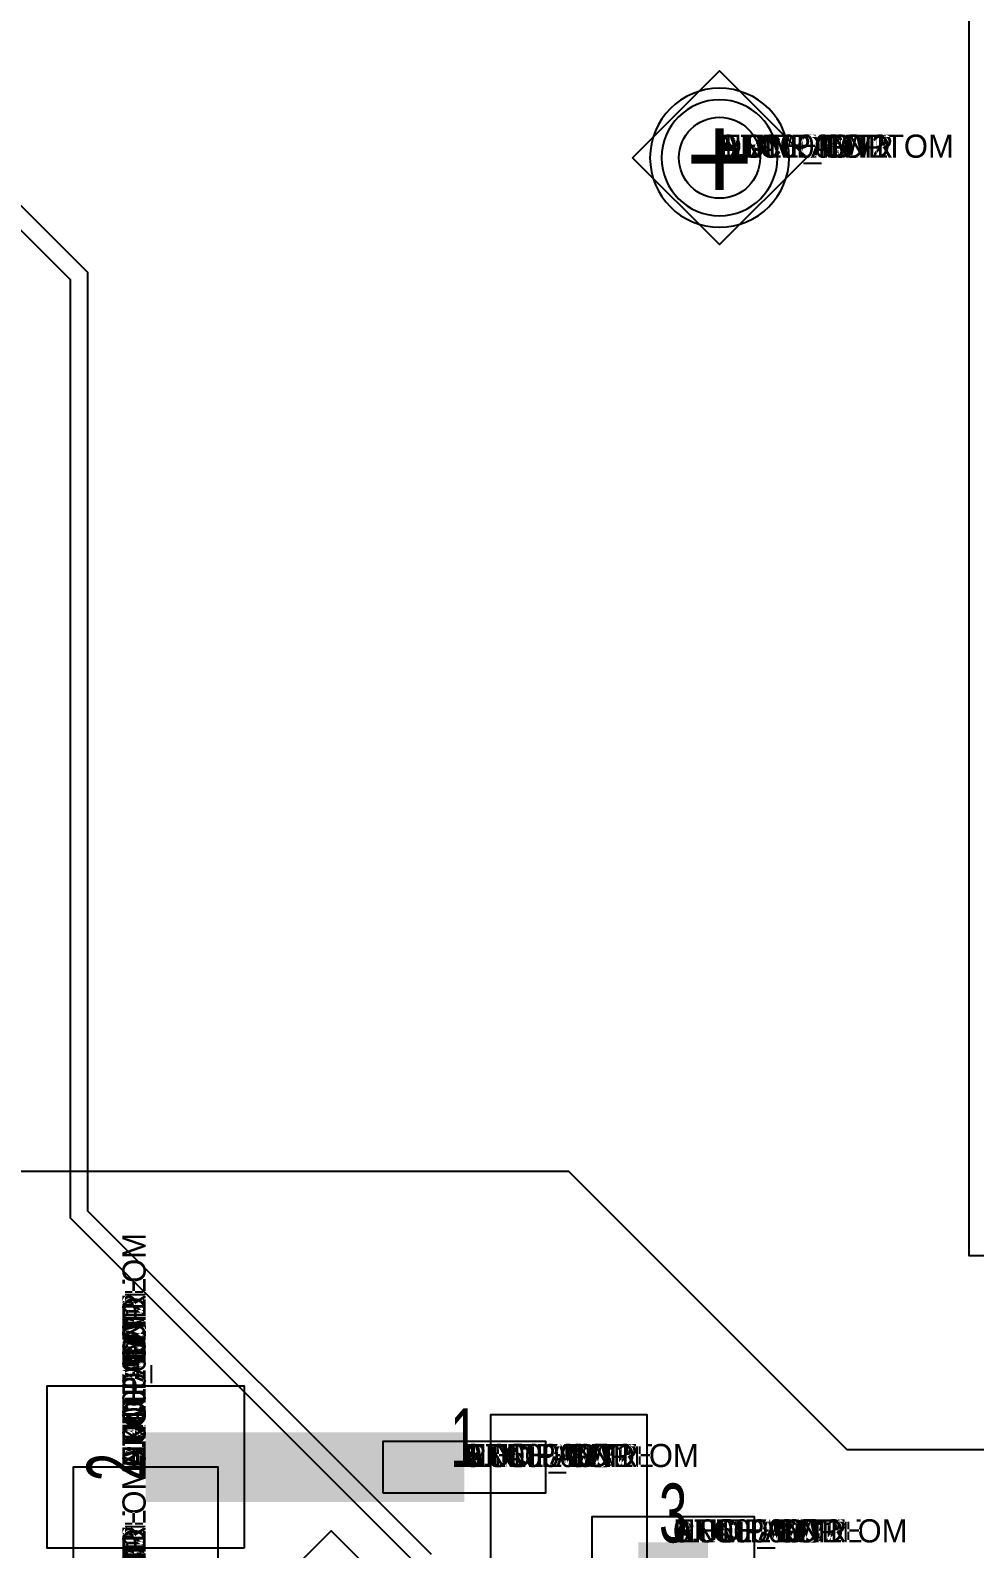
# Model space of a CAD drawing. Extents: x 0 to 323, y 0 to 320.
# Drawn here: x 132.71 to 140.85, y 74 to 87.1 of the extents above; entities that cross this region are included whole.
import ezdxf
from ezdxf.enums import TextEntityAlignment as Align

# ---------------------------------------------------------------- set-up
doc = ezdxf.new("R2010")
doc.units = 0
doc.header["$MEASUREMENT"] = 0
doc.layers.get('0').update_dxf_attribs({"linetype": 'CONTINUOUS'})
for name, color, linetype in [('CDN_FIGURES', 7, 'CONTINUOUS'), ('ETCH_BOTTOM', 7, 'CONTINUOUS'), ('ETCH_GND', 3, 'CONTINUOUS'), ('ETCH_INT1', 4, 'CONTINUOUS'), ('ETCH_INT2', 5, 'CONTINUOUS'), ('ETCH_PWR', 6, 'CONTINUOUS'), ('ETCH_TOP', 2, 'CONTINUOUS'), ('MANUFACTURING_NCLEGEND-1-6', 8, 'CONTINUOUS'), ('PACKAGE_GEOMETRY_ASSEMBLY_TOP', 11, 'CONTINUOUS'), ('PACKAGE_GEOMETRY_PIN_NUMBER', 9, 'CONTINUOUS')]:
    doc.layers.add(name, color=color, linetype=linetype)

# ---------------------------------------------------------------- blocks, each defined once
blk = doc.blocks.new('PAD_INFO')
for tag in ['SHAPE_TYPE', 'PAD_HEIGHT', 'PAD_LAYER', 'PAD_TYPE', 'PAD_WIDTH']:
    blk.add_attdef(tag, (0, 0), '', height=0.2)
at = {"flags": 2}
blk.add_attdef('CDN_TYPE', (0, 0), '', height=0.2, dxfattribs=at)
blk = doc.blocks.new('DRILL_INFO')
at = {"flags": 2}
blk.add_attdef('CDN_TYPE', (0, 0), '', height=0.2, dxfattribs=at)
for tag in ['FSHAPE', 'FCHAR', 'DRILL_HEIGHT', 'DIAMETER', 'PLATED', 'DRILL_WIDTH']:
    blk.add_attdef(tag, (0, 0), '', height=0.2)
blk = doc.blocks.new('VIA0700X0300')
at = {"layer": 'ETCH_BOTTOM'}
blk.add_circle((0, 0), 0.35, dxfattribs=at)
at = {"layer": 'ETCH_GND'}
blk.add_circle((0, 0), 0.35, dxfattribs=at)
at = {"layer": 'ETCH_INT1'}
blk.add_circle((0, 0), 0.35, dxfattribs=at)
at = {"layer": 'ETCH_INT2'}
blk.add_circle((0, 0), 0.35, dxfattribs=at)
at = {"layer": 'ETCH_PWR'}
blk.add_circle((0, 0), 0.35, dxfattribs=at)
at = {"layer": 'ETCH_TOP'}
blk.add_circle((0, 0), 0.35, dxfattribs=at)
ref = blk.add_blockref('PAD_INFO', (0, 0))
ref.add_attrib('PAD_LAYER', 'ETCH_TOP', (0, 0), dxfattribs={"height": 0.2})
ref.add_attrib('SHAPE_TYPE', 'NULL', (0, 0), dxfattribs={"height": 0.2})
ref.add_attrib('PAD_TYPE', 'ANTIPAD', (0, 0), dxfattribs={"height": 0.2})
ref.add_attrib('PAD_WIDTH', '0.000000', (0, 0), dxfattribs={"height": 0.2})
ref.add_attrib('PAD_HEIGHT', '0.000000', (0, 0), dxfattribs={"height": 0.2})
ref = blk.add_blockref('PAD_INFO', (0, 0))
ref.add_attrib('PAD_LAYER', 'ETCH_GND', (0, 0), dxfattribs={"height": 0.2})
ref.add_attrib('SHAPE_TYPE', 'NULL', (0, 0), dxfattribs={"height": 0.2})
ref.add_attrib('PAD_TYPE', 'ANTIPAD', (0, 0), dxfattribs={"height": 0.2})
ref.add_attrib('PAD_WIDTH', '0.000000', (0, 0), dxfattribs={"height": 0.2})
ref.add_attrib('PAD_HEIGHT', '0.000000', (0, 0), dxfattribs={"height": 0.2})
ref = blk.add_blockref('PAD_INFO', (0, 0))
ref.add_attrib('PAD_LAYER', 'ETCH_INT1', (0, 0), dxfattribs={"height": 0.2})
ref.add_attrib('SHAPE_TYPE', 'NULL', (0, 0), dxfattribs={"height": 0.2})
ref.add_attrib('PAD_TYPE', 'ANTIPAD', (0, 0), dxfattribs={"height": 0.2})
ref.add_attrib('PAD_WIDTH', '0.000000', (0, 0), dxfattribs={"height": 0.2})
ref.add_attrib('PAD_HEIGHT', '0.000000', (0, 0), dxfattribs={"height": 0.2})
ref = blk.add_blockref('PAD_INFO', (0, 0))
ref.add_attrib('PAD_LAYER', 'ETCH_INT2', (0, 0), dxfattribs={"height": 0.2})
ref.add_attrib('SHAPE_TYPE', 'NULL', (0, 0), dxfattribs={"height": 0.2})
ref.add_attrib('PAD_TYPE', 'ANTIPAD', (0, 0), dxfattribs={"height": 0.2})
ref.add_attrib('PAD_WIDTH', '0.000000', (0, 0), dxfattribs={"height": 0.2})
ref.add_attrib('PAD_HEIGHT', '0.000000', (0, 0), dxfattribs={"height": 0.2})
ref = blk.add_blockref('PAD_INFO', (0, 0))
ref.add_attrib('PAD_LAYER', 'ETCH_PWR', (0, 0), dxfattribs={"height": 0.2})
ref.add_attrib('SHAPE_TYPE', 'NULL', (0, 0), dxfattribs={"height": 0.2})
ref.add_attrib('PAD_TYPE', 'ANTIPAD', (0, 0), dxfattribs={"height": 0.2})
ref.add_attrib('PAD_WIDTH', '0.000000', (0, 0), dxfattribs={"height": 0.2})
ref.add_attrib('PAD_HEIGHT', '0.000000', (0, 0), dxfattribs={"height": 0.2})
ref = blk.add_blockref('PAD_INFO', (0, 0))
ref.add_attrib('PAD_LAYER', 'ETCH_BOTTOM', (0, 0), dxfattribs={"height": 0.2})
ref.add_attrib('SHAPE_TYPE', 'NULL', (0, 0), dxfattribs={"height": 0.2})
ref.add_attrib('PAD_TYPE', 'ANTIPAD', (0, 0), dxfattribs={"height": 0.2})
ref.add_attrib('PAD_WIDTH', '0.000000', (0, 0), dxfattribs={"height": 0.2})
ref.add_attrib('PAD_HEIGHT', '0.000000', (0, 0), dxfattribs={"height": 0.2})
ref = blk.add_blockref('PAD_INFO', (0, 0))
ref.add_attrib('PAD_LAYER', 'ETCH_TOP', (0, 0), dxfattribs={"height": 0.2})
ref.add_attrib('SHAPE_TYPE', 'NULL', (0, 0), dxfattribs={"height": 0.2})
ref.add_attrib('PAD_TYPE', 'THERMAL', (0, 0), dxfattribs={"height": 0.2})
ref.add_attrib('PAD_WIDTH', '0.000000', (0, 0), dxfattribs={"height": 0.2})
ref.add_attrib('PAD_HEIGHT', '0.000000', (0, 0), dxfattribs={"height": 0.2})
ref = blk.add_blockref('PAD_INFO', (0, 0))
ref.add_attrib('PAD_LAYER', 'ETCH_GND', (0, 0), dxfattribs={"height": 0.2})
ref.add_attrib('SHAPE_TYPE', 'NULL', (0, 0), dxfattribs={"height": 0.2})
ref.add_attrib('PAD_TYPE', 'THERMAL', (0, 0), dxfattribs={"height": 0.2})
ref.add_attrib('PAD_WIDTH', '0.000000', (0, 0), dxfattribs={"height": 0.2})
ref.add_attrib('PAD_HEIGHT', '0.000000', (0, 0), dxfattribs={"height": 0.2})
ref = blk.add_blockref('PAD_INFO', (0, 0))
ref.add_attrib('PAD_LAYER', 'ETCH_INT1', (0, 0), dxfattribs={"height": 0.2})
ref.add_attrib('SHAPE_TYPE', 'NULL', (0, 0), dxfattribs={"height": 0.2})
ref.add_attrib('PAD_TYPE', 'THERMAL', (0, 0), dxfattribs={"height": 0.2})
ref.add_attrib('PAD_WIDTH', '0.000000', (0, 0), dxfattribs={"height": 0.2})
ref.add_attrib('PAD_HEIGHT', '0.000000', (0, 0), dxfattribs={"height": 0.2})
ref = blk.add_blockref('PAD_INFO', (0, 0))
ref.add_attrib('PAD_LAYER', 'ETCH_INT2', (0, 0), dxfattribs={"height": 0.2})
ref.add_attrib('SHAPE_TYPE', 'NULL', (0, 0), dxfattribs={"height": 0.2})
ref.add_attrib('PAD_TYPE', 'THERMAL', (0, 0), dxfattribs={"height": 0.2})
ref.add_attrib('PAD_WIDTH', '0.000000', (0, 0), dxfattribs={"height": 0.2})
ref.add_attrib('PAD_HEIGHT', '0.000000', (0, 0), dxfattribs={"height": 0.2})
ref = blk.add_blockref('PAD_INFO', (0, 0))
ref.add_attrib('PAD_LAYER', 'ETCH_PWR', (0, 0), dxfattribs={"height": 0.2})
ref.add_attrib('SHAPE_TYPE', 'NULL', (0, 0), dxfattribs={"height": 0.2})
ref.add_attrib('PAD_TYPE', 'THERMAL', (0, 0), dxfattribs={"height": 0.2})
ref.add_attrib('PAD_WIDTH', '0.000000', (0, 0), dxfattribs={"height": 0.2})
ref.add_attrib('PAD_HEIGHT', '0.000000', (0, 0), dxfattribs={"height": 0.2})
ref = blk.add_blockref('PAD_INFO', (0, 0))
ref.add_attrib('PAD_LAYER', 'ETCH_BOTTOM', (0, 0), dxfattribs={"height": 0.2})
ref.add_attrib('SHAPE_TYPE', 'NULL', (0, 0), dxfattribs={"height": 0.2})
ref.add_attrib('PAD_TYPE', 'THERMAL', (0, 0), dxfattribs={"height": 0.2})
ref.add_attrib('PAD_WIDTH', '0.000000', (0, 0), dxfattribs={"height": 0.2})
ref.add_attrib('PAD_HEIGHT', '0.000000', (0, 0), dxfattribs={"height": 0.2})
ref = blk.add_blockref('PAD_INFO', (0, 0))
ref.add_attrib('PAD_LAYER', 'ETCH_TOP', (0, 0), dxfattribs={"height": 0.2})
ref.add_attrib('SHAPE_TYPE', 'CIRCLE', (0, 0), dxfattribs={"height": 0.2})
ref.add_attrib('PAD_TYPE', 'REGULAR', (0, 0), dxfattribs={"height": 0.2})
ref.add_attrib('PAD_WIDTH', '0.700000', (0, 0), dxfattribs={"height": 0.2})
ref.add_attrib('PAD_HEIGHT', '0.700000', (0, 0), dxfattribs={"height": 0.2})
ref = blk.add_blockref('PAD_INFO', (0, 0))
ref.add_attrib('PAD_LAYER', 'ETCH_GND', (0, 0), dxfattribs={"height": 0.2})
ref.add_attrib('SHAPE_TYPE', 'CIRCLE', (0, 0), dxfattribs={"height": 0.2})
ref.add_attrib('PAD_TYPE', 'REGULAR', (0, 0), dxfattribs={"height": 0.2})
ref.add_attrib('PAD_WIDTH', '0.700000', (0, 0), dxfattribs={"height": 0.2})
ref.add_attrib('PAD_HEIGHT', '0.700000', (0, 0), dxfattribs={"height": 0.2})
ref = blk.add_blockref('PAD_INFO', (0, 0))
ref.add_attrib('PAD_LAYER', 'ETCH_INT1', (0, 0), dxfattribs={"height": 0.2})
ref.add_attrib('SHAPE_TYPE', 'CIRCLE', (0, 0), dxfattribs={"height": 0.2})
ref.add_attrib('PAD_TYPE', 'REGULAR', (0, 0), dxfattribs={"height": 0.2})
ref.add_attrib('PAD_WIDTH', '0.700000', (0, 0), dxfattribs={"height": 0.2})
ref.add_attrib('PAD_HEIGHT', '0.700000', (0, 0), dxfattribs={"height": 0.2})
ref = blk.add_blockref('PAD_INFO', (0, 0))
ref.add_attrib('PAD_LAYER', 'ETCH_INT2', (0, 0), dxfattribs={"height": 0.2})
ref.add_attrib('SHAPE_TYPE', 'CIRCLE', (0, 0), dxfattribs={"height": 0.2})
ref.add_attrib('PAD_TYPE', 'REGULAR', (0, 0), dxfattribs={"height": 0.2})
ref.add_attrib('PAD_WIDTH', '0.700000', (0, 0), dxfattribs={"height": 0.2})
ref.add_attrib('PAD_HEIGHT', '0.700000', (0, 0), dxfattribs={"height": 0.2})
ref = blk.add_blockref('PAD_INFO', (0, 0))
ref.add_attrib('PAD_LAYER', 'ETCH_PWR', (0, 0), dxfattribs={"height": 0.2})
ref.add_attrib('SHAPE_TYPE', 'CIRCLE', (0, 0), dxfattribs={"height": 0.2})
ref.add_attrib('PAD_TYPE', 'REGULAR', (0, 0), dxfattribs={"height": 0.2})
ref.add_attrib('PAD_WIDTH', '0.700000', (0, 0), dxfattribs={"height": 0.2})
ref.add_attrib('PAD_HEIGHT', '0.700000', (0, 0), dxfattribs={"height": 0.2})
ref = blk.add_blockref('PAD_INFO', (0, 0))
ref.add_attrib('PAD_LAYER', 'ETCH_BOTTOM', (0, 0), dxfattribs={"height": 0.2})
ref.add_attrib('SHAPE_TYPE', 'CIRCLE', (0, 0), dxfattribs={"height": 0.2})
ref.add_attrib('PAD_TYPE', 'REGULAR', (0, 0), dxfattribs={"height": 0.2})
ref.add_attrib('PAD_WIDTH', '0.700000', (0, 0), dxfattribs={"height": 0.2})
ref.add_attrib('PAD_HEIGHT', '0.700000', (0, 0), dxfattribs={"height": 0.2})
ref = blk.add_blockref('DRILL_INFO', (0, 0))
ref.add_attrib('DIAMETER', '0.300000', (0, 0), dxfattribs={"height": 0.2})
ref.add_attrib('PLATED', 'PLATED', (0, 0), dxfattribs={"height": 0.2})
ref.add_attrib('FSHAPE', 'DIAMOND', (0, 0), dxfattribs={"height": 0.2})
ref.add_attrib('FCHAR', '+', (0, 0), dxfattribs={"height": 0.2})
ref.add_attrib('DRILL_WIDTH', '1.500000', (0, 0), dxfattribs={"height": 0.2})
ref.add_attrib('DRILL_HEIGHT', '1.500000', (0, 0), dxfattribs={"height": 0.2})
for tag in ['CDN_TYPE', 'PIN']:
    blk.add_attdef(tag, (0, 0), '', height=0.2)
at = {"flags": 2}
for tag in ['PSTKNAME', 'BBV']:
    blk.add_attdef(tag, (0, 0), '', height=0.2, dxfattribs=at)
blk = doc.blocks.new('FIGURE_DIAMOND')
at = {"layer": 'CDN_FIGURES'}
blk.add_lwpolyline([(-0.5, 0), (0, 0.5), (0.5, 0), (0, -0.5)], close=True, dxfattribs=at)
blk = doc.blocks.new('EUH')
at = {"layer": 'PACKAGE_GEOMETRY_ASSEMBLY_TOP'}
blk.add_lwpolyline([(-1.675, -1.5), (14.075, -1.5), (14.075, 33.3), (-1.675, 33.3)], close=True, dxfattribs=at)
at = {"flags": 2}
for tag in ['SYMBOL_TYPE', 'CDN_TYPE', 'REFDES']:
    blk.add_attdef(tag, (0, 0), '', height=0.2, dxfattribs=at)
blk = doc.blocks.new('RC1400X0450TS')
at = {"layer": 'ETCH_TOP'}
blk.add_lwpolyline([(-0.7, -0.225), (-0.7, 0.225), (0.7, 0.225), (0.7, -0.225)], close=True, dxfattribs=at)
ref = blk.add_blockref('PAD_INFO', (0, 0))
ref.add_attrib('PAD_LAYER', 'ETCH_TOP', (0, 0), dxfattribs={"height": 0.2})
ref.add_attrib('SHAPE_TYPE', 'NULL', (0, 0), dxfattribs={"height": 0.2})
ref.add_attrib('PAD_TYPE', 'ANTIPAD', (0, 0), dxfattribs={"height": 0.2})
ref.add_attrib('PAD_WIDTH', '0.000000', (0, 0), dxfattribs={"height": 0.2})
ref.add_attrib('PAD_HEIGHT', '0.000000', (0, 0), dxfattribs={"height": 0.2})
ref = blk.add_blockref('PAD_INFO', (0, 0))
ref.add_attrib('PAD_LAYER', 'ETCH_GND', (0, 0), dxfattribs={"height": 0.2})
ref.add_attrib('SHAPE_TYPE', 'NULL', (0, 0), dxfattribs={"height": 0.2})
ref.add_attrib('PAD_TYPE', 'ANTIPAD', (0, 0), dxfattribs={"height": 0.2})
ref.add_attrib('PAD_WIDTH', '0.000000', (0, 0), dxfattribs={"height": 0.2})
ref.add_attrib('PAD_HEIGHT', '0.000000', (0, 0), dxfattribs={"height": 0.2})
ref = blk.add_blockref('PAD_INFO', (0, 0))
ref.add_attrib('PAD_LAYER', 'ETCH_INT1', (0, 0), dxfattribs={"height": 0.2})
ref.add_attrib('SHAPE_TYPE', 'NULL', (0, 0), dxfattribs={"height": 0.2})
ref.add_attrib('PAD_TYPE', 'ANTIPAD', (0, 0), dxfattribs={"height": 0.2})
ref.add_attrib('PAD_WIDTH', '0.000000', (0, 0), dxfattribs={"height": 0.2})
ref.add_attrib('PAD_HEIGHT', '0.000000', (0, 0), dxfattribs={"height": 0.2})
ref = blk.add_blockref('PAD_INFO', (0, 0))
ref.add_attrib('PAD_LAYER', 'ETCH_INT2', (0, 0), dxfattribs={"height": 0.2})
ref.add_attrib('SHAPE_TYPE', 'NULL', (0, 0), dxfattribs={"height": 0.2})
ref.add_attrib('PAD_TYPE', 'ANTIPAD', (0, 0), dxfattribs={"height": 0.2})
ref.add_attrib('PAD_WIDTH', '0.000000', (0, 0), dxfattribs={"height": 0.2})
ref.add_attrib('PAD_HEIGHT', '0.000000', (0, 0), dxfattribs={"height": 0.2})
ref = blk.add_blockref('PAD_INFO', (0, 0))
ref.add_attrib('PAD_LAYER', 'ETCH_PWR', (0, 0), dxfattribs={"height": 0.2})
ref.add_attrib('SHAPE_TYPE', 'NULL', (0, 0), dxfattribs={"height": 0.2})
ref.add_attrib('PAD_TYPE', 'ANTIPAD', (0, 0), dxfattribs={"height": 0.2})
ref.add_attrib('PAD_WIDTH', '0.000000', (0, 0), dxfattribs={"height": 0.2})
ref.add_attrib('PAD_HEIGHT', '0.000000', (0, 0), dxfattribs={"height": 0.2})
ref = blk.add_blockref('PAD_INFO', (0, 0))
ref.add_attrib('PAD_LAYER', 'ETCH_BOTTOM', (0, 0), dxfattribs={"height": 0.2})
ref.add_attrib('SHAPE_TYPE', 'NULL', (0, 0), dxfattribs={"height": 0.2})
ref.add_attrib('PAD_TYPE', 'ANTIPAD', (0, 0), dxfattribs={"height": 0.2})
ref.add_attrib('PAD_WIDTH', '0.000000', (0, 0), dxfattribs={"height": 0.2})
ref.add_attrib('PAD_HEIGHT', '0.000000', (0, 0), dxfattribs={"height": 0.2})
ref = blk.add_blockref('PAD_INFO', (0, 0))
ref.add_attrib('PAD_LAYER', 'ETCH_TOP', (0, 0), dxfattribs={"height": 0.2})
ref.add_attrib('SHAPE_TYPE', 'NULL', (0, 0), dxfattribs={"height": 0.2})
ref.add_attrib('PAD_TYPE', 'THERMAL', (0, 0), dxfattribs={"height": 0.2})
ref.add_attrib('PAD_WIDTH', '0.000000', (0, 0), dxfattribs={"height": 0.2})
ref.add_attrib('PAD_HEIGHT', '0.000000', (0, 0), dxfattribs={"height": 0.2})
ref = blk.add_blockref('PAD_INFO', (0, 0))
ref.add_attrib('PAD_LAYER', 'ETCH_GND', (0, 0), dxfattribs={"height": 0.2})
ref.add_attrib('SHAPE_TYPE', 'NULL', (0, 0), dxfattribs={"height": 0.2})
ref.add_attrib('PAD_TYPE', 'THERMAL', (0, 0), dxfattribs={"height": 0.2})
ref.add_attrib('PAD_WIDTH', '0.000000', (0, 0), dxfattribs={"height": 0.2})
ref.add_attrib('PAD_HEIGHT', '0.000000', (0, 0), dxfattribs={"height": 0.2})
ref = blk.add_blockref('PAD_INFO', (0, 0))
ref.add_attrib('PAD_LAYER', 'ETCH_INT1', (0, 0), dxfattribs={"height": 0.2})
ref.add_attrib('SHAPE_TYPE', 'NULL', (0, 0), dxfattribs={"height": 0.2})
ref.add_attrib('PAD_TYPE', 'THERMAL', (0, 0), dxfattribs={"height": 0.2})
ref.add_attrib('PAD_WIDTH', '0.000000', (0, 0), dxfattribs={"height": 0.2})
ref.add_attrib('PAD_HEIGHT', '0.000000', (0, 0), dxfattribs={"height": 0.2})
ref = blk.add_blockref('PAD_INFO', (0, 0))
ref.add_attrib('PAD_LAYER', 'ETCH_INT2', (0, 0), dxfattribs={"height": 0.2})
ref.add_attrib('SHAPE_TYPE', 'NULL', (0, 0), dxfattribs={"height": 0.2})
ref.add_attrib('PAD_TYPE', 'THERMAL', (0, 0), dxfattribs={"height": 0.2})
ref.add_attrib('PAD_WIDTH', '0.000000', (0, 0), dxfattribs={"height": 0.2})
ref.add_attrib('PAD_HEIGHT', '0.000000', (0, 0), dxfattribs={"height": 0.2})
ref = blk.add_blockref('PAD_INFO', (0, 0))
ref.add_attrib('PAD_LAYER', 'ETCH_PWR', (0, 0), dxfattribs={"height": 0.2})
ref.add_attrib('SHAPE_TYPE', 'NULL', (0, 0), dxfattribs={"height": 0.2})
ref.add_attrib('PAD_TYPE', 'THERMAL', (0, 0), dxfattribs={"height": 0.2})
ref.add_attrib('PAD_WIDTH', '0.000000', (0, 0), dxfattribs={"height": 0.2})
ref.add_attrib('PAD_HEIGHT', '0.000000', (0, 0), dxfattribs={"height": 0.2})
ref = blk.add_blockref('PAD_INFO', (0, 0))
ref.add_attrib('PAD_LAYER', 'ETCH_BOTTOM', (0, 0), dxfattribs={"height": 0.2})
ref.add_attrib('SHAPE_TYPE', 'NULL', (0, 0), dxfattribs={"height": 0.2})
ref.add_attrib('PAD_TYPE', 'THERMAL', (0, 0), dxfattribs={"height": 0.2})
ref.add_attrib('PAD_WIDTH', '0.000000', (0, 0), dxfattribs={"height": 0.2})
ref.add_attrib('PAD_HEIGHT', '0.000000', (0, 0), dxfattribs={"height": 0.2})
ref = blk.add_blockref('PAD_INFO', (0, 0))
ref.add_attrib('PAD_LAYER', 'ETCH_TOP', (0, 0), dxfattribs={"height": 0.2})
ref.add_attrib('SHAPE_TYPE', 'RECTANGLE', (0, 0), dxfattribs={"height": 0.2})
ref.add_attrib('PAD_TYPE', 'REGULAR', (0, 0), dxfattribs={"height": 0.2})
ref.add_attrib('PAD_WIDTH', '1.400000', (0, 0), dxfattribs={"height": 0.2})
ref.add_attrib('PAD_HEIGHT', '0.450000', (0, 0), dxfattribs={"height": 0.2})
ref = blk.add_blockref('PAD_INFO', (0, 0))
ref.add_attrib('PAD_LAYER', 'ETCH_GND', (0, 0), dxfattribs={"height": 0.2})
ref.add_attrib('SHAPE_TYPE', 'NULL', (0, 0), dxfattribs={"height": 0.2})
ref.add_attrib('PAD_TYPE', 'REGULAR', (0, 0), dxfattribs={"height": 0.2})
ref.add_attrib('PAD_WIDTH', '0.000000', (0, 0), dxfattribs={"height": 0.2})
ref.add_attrib('PAD_HEIGHT', '0.000000', (0, 0), dxfattribs={"height": 0.2})
ref = blk.add_blockref('PAD_INFO', (0, 0))
ref.add_attrib('PAD_LAYER', 'ETCH_INT1', (0, 0), dxfattribs={"height": 0.2})
ref.add_attrib('SHAPE_TYPE', 'NULL', (0, 0), dxfattribs={"height": 0.2})
ref.add_attrib('PAD_TYPE', 'REGULAR', (0, 0), dxfattribs={"height": 0.2})
ref.add_attrib('PAD_WIDTH', '0.000000', (0, 0), dxfattribs={"height": 0.2})
ref.add_attrib('PAD_HEIGHT', '0.000000', (0, 0), dxfattribs={"height": 0.2})
ref = blk.add_blockref('PAD_INFO', (0, 0))
ref.add_attrib('PAD_LAYER', 'ETCH_INT2', (0, 0), dxfattribs={"height": 0.2})
ref.add_attrib('SHAPE_TYPE', 'NULL', (0, 0), dxfattribs={"height": 0.2})
ref.add_attrib('PAD_TYPE', 'REGULAR', (0, 0), dxfattribs={"height": 0.2})
ref.add_attrib('PAD_WIDTH', '0.000000', (0, 0), dxfattribs={"height": 0.2})
ref.add_attrib('PAD_HEIGHT', '0.000000', (0, 0), dxfattribs={"height": 0.2})
ref = blk.add_blockref('PAD_INFO', (0, 0))
ref.add_attrib('PAD_LAYER', 'ETCH_PWR', (0, 0), dxfattribs={"height": 0.2})
ref.add_attrib('SHAPE_TYPE', 'NULL', (0, 0), dxfattribs={"height": 0.2})
ref.add_attrib('PAD_TYPE', 'REGULAR', (0, 0), dxfattribs={"height": 0.2})
ref.add_attrib('PAD_WIDTH', '0.000000', (0, 0), dxfattribs={"height": 0.2})
ref.add_attrib('PAD_HEIGHT', '0.000000', (0, 0), dxfattribs={"height": 0.2})
ref = blk.add_blockref('PAD_INFO', (0, 0))
ref.add_attrib('PAD_LAYER', 'ETCH_BOTTOM', (0, 0), dxfattribs={"height": 0.2})
ref.add_attrib('SHAPE_TYPE', 'NULL', (0, 0), dxfattribs={"height": 0.2})
ref.add_attrib('PAD_TYPE', 'REGULAR', (0, 0), dxfattribs={"height": 0.2})
ref.add_attrib('PAD_WIDTH', '0.000000', (0, 0), dxfattribs={"height": 0.2})
ref.add_attrib('PAD_HEIGHT', '0.000000', (0, 0), dxfattribs={"height": 0.2})
ref = blk.add_blockref('DRILL_INFO', (0, 0))
ref.add_attrib('DIAMETER', '0.000000', (0, 0), dxfattribs={"height": 0.2})
ref.add_attrib('PLATED', 'PLATED', (0, 0), dxfattribs={"height": 0.2})
ref.add_attrib('FSHAPE', 'NULL', (0, 0), dxfattribs={"height": 0.2})
ref.add_attrib('DRILL_WIDTH', '0.000000', (0, 0), dxfattribs={"height": 0.2})
ref.add_attrib('DRILL_HEIGHT', '0.000000', (0, 0), dxfattribs={"height": 0.2})
for tag in ['CDN_TYPE', 'PIN']:
    blk.add_attdef(tag, (0, 0), '', height=0.2)
at = {"flags": 2}
for tag in ['PSTKNAME', 'BBV']:
    blk.add_attdef(tag, (0, 0), '', height=0.2, dxfattribs=at)
blk = doc.blocks.new('F364')
at = {"layer": 'PACKAGE_GEOMETRY_ASSEMBLY_TOP'}
blk.add_lwpolyline([(0.225, -1.75), (1.575, -1.75), (1.575, 0.45), (0.225, 0.45)], close=True, dxfattribs=at)
at = {"layer": 'ETCH_TOP'}
ref = blk.add_blockref('RC1400X0450TS', (0, 0), dxfattribs=at)
ref.add_attrib('CDN_TYPE', 'PIN', (0, 0), dxfattribs={"height": 0.2})
ref.add_attrib('PIN', '1', (0, 0), dxfattribs={"height": 0.2})
ref = blk.add_blockref('RC1400X0450TS', (0, -1.3), dxfattribs=at)
ref.add_attrib('CDN_TYPE', 'PIN', (0, 0), dxfattribs={"height": 0.2})
ref.add_attrib('PIN', '2', (0, 0), dxfattribs={"height": 0.2})
ref = blk.add_blockref('RC1400X0450TS', (1.8, -0.65), dxfattribs=at)
ref.add_attrib('CDN_TYPE', 'PIN', (0, 0), dxfattribs={"height": 0.2})
ref.add_attrib('PIN', '3', (0, 0), dxfattribs={"height": 0.2})
at = {"flags": 2}
for tag in ['SYMBOL_TYPE', 'CDN_TYPE', 'REFDES']:
    blk.add_attdef(tag, (0, 0), '', height=0.2, dxfattribs=at)
blk = doc.blocks.new('RC1400X1700TS')
at = {"layer": 'ETCH_TOP'}
blk.add_lwpolyline([(-0.7, -0.85), (-0.7, 0.85), (0.7, 0.85), (0.7, -0.85)], close=True, dxfattribs=at)
ref = blk.add_blockref('PAD_INFO', (0, 0))
ref.add_attrib('PAD_LAYER', 'ETCH_TOP', (0, 0), dxfattribs={"height": 0.2})
ref.add_attrib('SHAPE_TYPE', 'NULL', (0, 0), dxfattribs={"height": 0.2})
ref.add_attrib('PAD_TYPE', 'ANTIPAD', (0, 0), dxfattribs={"height": 0.2})
ref.add_attrib('PAD_WIDTH', '0.000000', (0, 0), dxfattribs={"height": 0.2})
ref.add_attrib('PAD_HEIGHT', '0.000000', (0, 0), dxfattribs={"height": 0.2})
ref = blk.add_blockref('PAD_INFO', (0, 0))
ref.add_attrib('PAD_LAYER', 'ETCH_GND', (0, 0), dxfattribs={"height": 0.2})
ref.add_attrib('SHAPE_TYPE', 'NULL', (0, 0), dxfattribs={"height": 0.2})
ref.add_attrib('PAD_TYPE', 'ANTIPAD', (0, 0), dxfattribs={"height": 0.2})
ref.add_attrib('PAD_WIDTH', '0.000000', (0, 0), dxfattribs={"height": 0.2})
ref.add_attrib('PAD_HEIGHT', '0.000000', (0, 0), dxfattribs={"height": 0.2})
ref = blk.add_blockref('PAD_INFO', (0, 0))
ref.add_attrib('PAD_LAYER', 'ETCH_INT1', (0, 0), dxfattribs={"height": 0.2})
ref.add_attrib('SHAPE_TYPE', 'NULL', (0, 0), dxfattribs={"height": 0.2})
ref.add_attrib('PAD_TYPE', 'ANTIPAD', (0, 0), dxfattribs={"height": 0.2})
ref.add_attrib('PAD_WIDTH', '0.000000', (0, 0), dxfattribs={"height": 0.2})
ref.add_attrib('PAD_HEIGHT', '0.000000', (0, 0), dxfattribs={"height": 0.2})
ref = blk.add_blockref('PAD_INFO', (0, 0))
ref.add_attrib('PAD_LAYER', 'ETCH_INT2', (0, 0), dxfattribs={"height": 0.2})
ref.add_attrib('SHAPE_TYPE', 'NULL', (0, 0), dxfattribs={"height": 0.2})
ref.add_attrib('PAD_TYPE', 'ANTIPAD', (0, 0), dxfattribs={"height": 0.2})
ref.add_attrib('PAD_WIDTH', '0.000000', (0, 0), dxfattribs={"height": 0.2})
ref.add_attrib('PAD_HEIGHT', '0.000000', (0, 0), dxfattribs={"height": 0.2})
ref = blk.add_blockref('PAD_INFO', (0, 0))
ref.add_attrib('PAD_LAYER', 'ETCH_PWR', (0, 0), dxfattribs={"height": 0.2})
ref.add_attrib('SHAPE_TYPE', 'NULL', (0, 0), dxfattribs={"height": 0.2})
ref.add_attrib('PAD_TYPE', 'ANTIPAD', (0, 0), dxfattribs={"height": 0.2})
ref.add_attrib('PAD_WIDTH', '0.000000', (0, 0), dxfattribs={"height": 0.2})
ref.add_attrib('PAD_HEIGHT', '0.000000', (0, 0), dxfattribs={"height": 0.2})
ref = blk.add_blockref('PAD_INFO', (0, 0))
ref.add_attrib('PAD_LAYER', 'ETCH_BOTTOM', (0, 0), dxfattribs={"height": 0.2})
ref.add_attrib('SHAPE_TYPE', 'NULL', (0, 0), dxfattribs={"height": 0.2})
ref.add_attrib('PAD_TYPE', 'ANTIPAD', (0, 0), dxfattribs={"height": 0.2})
ref.add_attrib('PAD_WIDTH', '0.000000', (0, 0), dxfattribs={"height": 0.2})
ref.add_attrib('PAD_HEIGHT', '0.000000', (0, 0), dxfattribs={"height": 0.2})
ref = blk.add_blockref('PAD_INFO', (0, 0))
ref.add_attrib('PAD_LAYER', 'ETCH_TOP', (0, 0), dxfattribs={"height": 0.2})
ref.add_attrib('SHAPE_TYPE', 'NULL', (0, 0), dxfattribs={"height": 0.2})
ref.add_attrib('PAD_TYPE', 'THERMAL', (0, 0), dxfattribs={"height": 0.2})
ref.add_attrib('PAD_WIDTH', '0.000000', (0, 0), dxfattribs={"height": 0.2})
ref.add_attrib('PAD_HEIGHT', '0.000000', (0, 0), dxfattribs={"height": 0.2})
ref = blk.add_blockref('PAD_INFO', (0, 0))
ref.add_attrib('PAD_LAYER', 'ETCH_GND', (0, 0), dxfattribs={"height": 0.2})
ref.add_attrib('SHAPE_TYPE', 'NULL', (0, 0), dxfattribs={"height": 0.2})
ref.add_attrib('PAD_TYPE', 'THERMAL', (0, 0), dxfattribs={"height": 0.2})
ref.add_attrib('PAD_WIDTH', '0.000000', (0, 0), dxfattribs={"height": 0.2})
ref.add_attrib('PAD_HEIGHT', '0.000000', (0, 0), dxfattribs={"height": 0.2})
ref = blk.add_blockref('PAD_INFO', (0, 0))
ref.add_attrib('PAD_LAYER', 'ETCH_INT1', (0, 0), dxfattribs={"height": 0.2})
ref.add_attrib('SHAPE_TYPE', 'NULL', (0, 0), dxfattribs={"height": 0.2})
ref.add_attrib('PAD_TYPE', 'THERMAL', (0, 0), dxfattribs={"height": 0.2})
ref.add_attrib('PAD_WIDTH', '0.000000', (0, 0), dxfattribs={"height": 0.2})
ref.add_attrib('PAD_HEIGHT', '0.000000', (0, 0), dxfattribs={"height": 0.2})
ref = blk.add_blockref('PAD_INFO', (0, 0))
ref.add_attrib('PAD_LAYER', 'ETCH_INT2', (0, 0), dxfattribs={"height": 0.2})
ref.add_attrib('SHAPE_TYPE', 'NULL', (0, 0), dxfattribs={"height": 0.2})
ref.add_attrib('PAD_TYPE', 'THERMAL', (0, 0), dxfattribs={"height": 0.2})
ref.add_attrib('PAD_WIDTH', '0.000000', (0, 0), dxfattribs={"height": 0.2})
ref.add_attrib('PAD_HEIGHT', '0.000000', (0, 0), dxfattribs={"height": 0.2})
ref = blk.add_blockref('PAD_INFO', (0, 0))
ref.add_attrib('PAD_LAYER', 'ETCH_PWR', (0, 0), dxfattribs={"height": 0.2})
ref.add_attrib('SHAPE_TYPE', 'NULL', (0, 0), dxfattribs={"height": 0.2})
ref.add_attrib('PAD_TYPE', 'THERMAL', (0, 0), dxfattribs={"height": 0.2})
ref.add_attrib('PAD_WIDTH', '0.000000', (0, 0), dxfattribs={"height": 0.2})
ref.add_attrib('PAD_HEIGHT', '0.000000', (0, 0), dxfattribs={"height": 0.2})
ref = blk.add_blockref('PAD_INFO', (0, 0))
ref.add_attrib('PAD_LAYER', 'ETCH_BOTTOM', (0, 0), dxfattribs={"height": 0.2})
ref.add_attrib('SHAPE_TYPE', 'NULL', (0, 0), dxfattribs={"height": 0.2})
ref.add_attrib('PAD_TYPE', 'THERMAL', (0, 0), dxfattribs={"height": 0.2})
ref.add_attrib('PAD_WIDTH', '0.000000', (0, 0), dxfattribs={"height": 0.2})
ref.add_attrib('PAD_HEIGHT', '0.000000', (0, 0), dxfattribs={"height": 0.2})
ref = blk.add_blockref('PAD_INFO', (0, 0))
ref.add_attrib('PAD_LAYER', 'ETCH_GND', (0, 0), dxfattribs={"height": 0.2})
ref.add_attrib('SHAPE_TYPE', 'NULL', (0, 0), dxfattribs={"height": 0.2})
ref.add_attrib('PAD_TYPE', 'REGULAR', (0, 0), dxfattribs={"height": 0.2})
ref.add_attrib('PAD_WIDTH', '0.000000', (0, 0), dxfattribs={"height": 0.2})
ref.add_attrib('PAD_HEIGHT', '0.000000', (0, 0), dxfattribs={"height": 0.2})
ref = blk.add_blockref('PAD_INFO', (0, 0))
ref.add_attrib('PAD_LAYER', 'ETCH_INT1', (0, 0), dxfattribs={"height": 0.2})
ref.add_attrib('SHAPE_TYPE', 'NULL', (0, 0), dxfattribs={"height": 0.2})
ref.add_attrib('PAD_TYPE', 'REGULAR', (0, 0), dxfattribs={"height": 0.2})
ref.add_attrib('PAD_WIDTH', '0.000000', (0, 0), dxfattribs={"height": 0.2})
ref.add_attrib('PAD_HEIGHT', '0.000000', (0, 0), dxfattribs={"height": 0.2})
ref = blk.add_blockref('PAD_INFO', (0, 0))
ref.add_attrib('PAD_LAYER', 'ETCH_INT2', (0, 0), dxfattribs={"height": 0.2})
ref.add_attrib('SHAPE_TYPE', 'NULL', (0, 0), dxfattribs={"height": 0.2})
ref.add_attrib('PAD_TYPE', 'REGULAR', (0, 0), dxfattribs={"height": 0.2})
ref.add_attrib('PAD_WIDTH', '0.000000', (0, 0), dxfattribs={"height": 0.2})
ref.add_attrib('PAD_HEIGHT', '0.000000', (0, 0), dxfattribs={"height": 0.2})
ref = blk.add_blockref('PAD_INFO', (0, 0))
ref.add_attrib('PAD_LAYER', 'ETCH_PWR', (0, 0), dxfattribs={"height": 0.2})
ref.add_attrib('SHAPE_TYPE', 'NULL', (0, 0), dxfattribs={"height": 0.2})
ref.add_attrib('PAD_TYPE', 'REGULAR', (0, 0), dxfattribs={"height": 0.2})
ref.add_attrib('PAD_WIDTH', '0.000000', (0, 0), dxfattribs={"height": 0.2})
ref.add_attrib('PAD_HEIGHT', '0.000000', (0, 0), dxfattribs={"height": 0.2})
ref = blk.add_blockref('PAD_INFO', (0, 0))
ref.add_attrib('PAD_LAYER', 'ETCH_BOTTOM', (0, 0), dxfattribs={"height": 0.2})
ref.add_attrib('SHAPE_TYPE', 'NULL', (0, 0), dxfattribs={"height": 0.2})
ref.add_attrib('PAD_TYPE', 'REGULAR', (0, 0), dxfattribs={"height": 0.2})
ref.add_attrib('PAD_WIDTH', '0.000000', (0, 0), dxfattribs={"height": 0.2})
ref.add_attrib('PAD_HEIGHT', '0.000000', (0, 0), dxfattribs={"height": 0.2})
ref = blk.add_blockref('DRILL_INFO', (0, 0))
ref.add_attrib('DIAMETER', '0.000000', (0, 0), dxfattribs={"height": 0.2})
ref.add_attrib('PLATED', 'PLATED', (0, 0), dxfattribs={"height": 0.2})
ref.add_attrib('FSHAPE', 'NULL', (0, 0), dxfattribs={"height": 0.2})
ref.add_attrib('DRILL_WIDTH', '0.000000', (0, 0), dxfattribs={"height": 0.2})
ref.add_attrib('DRILL_HEIGHT', '0.000000', (0, 0), dxfattribs={"height": 0.2})
ref = blk.add_blockref('PAD_INFO', (0, 0))
ref.add_attrib('PAD_LAYER', 'ETCH_TOP', (0, 0), dxfattribs={"height": 0.2})
ref.add_attrib('SHAPE_TYPE', 'RECTANGLE', (0, 0), dxfattribs={"height": 0.2})
ref.add_attrib('PAD_TYPE', 'REGULAR', (0, 0), dxfattribs={"height": 0.2})
ref.add_attrib('PAD_WIDTH', '1.400000', (0, 0), dxfattribs={"height": 0.2})
ref.add_attrib('PAD_HEIGHT', '1.700000', (0, 0), dxfattribs={"height": 0.2})
for tag in ['CDN_TYPE', 'PIN']:
    blk.add_attdef(tag, (0, 0), '', height=0.2)
at = {"flags": 2}
for tag in ['PSTKNAME', 'BBV']:
    blk.add_attdef(tag, (0, 0), '', height=0.2, dxfattribs=at)
blk = doc.blocks.new('F91')
at = {"layer": 'PACKAGE_GEOMETRY_ASSEMBLY_TOP'}
blk.add_lwpolyline([(0, -0.625), (2, -0.625), (2, 0.625), (0, 0.625)], close=True, dxfattribs=at)
at = {"layer": 'ETCH_TOP'}
ref = blk.add_blockref('RC1400X1700TS', (0, 0), dxfattribs=at)
ref.add_attrib('CDN_TYPE', 'PIN', (0, 0), dxfattribs={"height": 0.2})
ref.add_attrib('PIN', '1', (0, 0), dxfattribs={"height": 0.2})
ref = blk.add_blockref('RC1400X1700TS', (2, 0), dxfattribs=at)
ref.add_attrib('CDN_TYPE', 'PIN', (0, 0), dxfattribs={"height": 0.2})
ref.add_attrib('PIN', '2', (0, 0), dxfattribs={"height": 0.2})
at = {"flags": 2}
for tag in ['SYMBOL_TYPE', 'CDN_TYPE', 'REFDES']:
    blk.add_attdef(tag, (0, 0), '', height=0.2, dxfattribs=at)

msp = doc.modelspace()

# ---------------------------------------------------------------- linework, layer by layer
at = {"layer": 'ETCH_BOTTOM'}
msp.add_lwpolyline([(138.65, 86.6, 1), (138.65, 85.4, 1)], format="xyb", close=True, dxfattribs=at)
at = {"layer": 'ETCH_GND'}
msp.add_lwpolyline([(139.15, 86, 1), (138.15, 86, 1)], format="xyb", close=True, dxfattribs=at)
at = {"layer": 'ETCH_INT1'}
msp.add_lwpolyline([(125.95, 92.05), (127.524, 90.476, 0.284366), (127.926, 90.074), (133.05, 84.95), (133.05, 76.85), (136.1, 73.8), (136.55, 73.8), (136.55, 69.05), (134.8, 67.3), (134.8, 64.328), (134.675, 64.276), (134.637, 64.314), (134.634, 64.327, 1.740893), (134.023, 63.716), (134.036, 63.713), (134.8, 62.949), (134.8, 56.025), (129.276, 56.025), (125.601, 59.7)], format="xyb", dxfattribs=at)
msp.add_lwpolyline([(126.1, 92.112), (133.2, 85.012), (133.2, 76.912), (136.162, 73.95)], dxfattribs=at)
msp.add_lwpolyline([(139.25, 86, 1), (138.05, 86, 1)], format="xyb", close=True, dxfattribs=at)
at = {"layer": 'ETCH_INT2'}
msp.add_lwpolyline([(139.15, 86, 1), (138.15, 86, 1)], format="xyb", close=True, dxfattribs=at)
at = {"layer": 'ETCH_PWR'}
msp.add_lwpolyline([(139.15, 86, 1), (138.15, 86, 1)], format="xyb", close=True, dxfattribs=at)
at = {"layer": 'ETCH_TOP'}
msp.add_lwpolyline([(170.8, 78.05), (170.8, 71.65), (166.2, 71.65), (163.95, 73.9), (163.95, 74.45), (163.55, 74.85), (139.75, 74.85), (137.35, 77.25), (132.3, 77.25), (132.3, 80.45), (129.3, 80.45), (129.3, 87.15), (132.25, 90.1), (133.15, 90.1), (133.3, 90.25), (133.3, 93.8), (147.3, 93.8), (147.4, 93.7), (147.4, 85.95), (152.25, 85.95), (157.2, 81), (167.85, 81)], close=True, dxfattribs=at)
for points in [[(133.7, 74.7, 0.6, 0.6, 0), (136.45, 74.7, 0.6, 0.6, 0)], [(138.25, 71.05, 0.6, 0.6, 0), (138.25, 74.05, 0.6, 0.6, 0)]]:
    msp.add_lwpolyline(points, format="xyseb", dxfattribs=at)

# ---------------------------------------------------------------- block references
for name, p, rotation in [('EUH', (142.3, 90.6), 270), ('F91', (133.7, 72.7), 90)]:
    msp.add_blockref(name, p, dxfattribs=dict(rotation=rotation))
msp.add_blockref('F364', (136.45, 74.7))
msp.add_blockref('VIA0700X0300', (138.65, 86), dxfattribs=at)
at = {"layer": 'MANUFACTURING_NCLEGEND-1-6', "xscale": 1.5, "yscale": 1.5}
for p in [(138.65, 86), (135.3, 73.4)]:
    msp.add_blockref('FIGURE_DIAMOND', p, dxfattribs=at)

# ---------------------------------------------------------------- texts
at = {"layer": 'MANUFACTURING_NCLEGEND-1-6'}
msp.add_text('+', height=0.75, dxfattribs=at).set_placement((138.65, 86), align=Align.MIDDLE_CENTER)
at = {"layer": 'PACKAGE_GEOMETRY_PIN_NUMBER', "width": 0.649606}
for s, p in [('1', (136.45, 74.7)), ('3', (138.25, 74.05))]:
    msp.add_text(s, height=0.508, dxfattribs=at).set_placement(p, align=Align.CENTER)
msp.add_text('2', height=0.508, rotation=90, dxfattribs=at).set_placement((133.7, 74.7), align=Align.CENTER)

doc.saveas('drawing.dxf')
